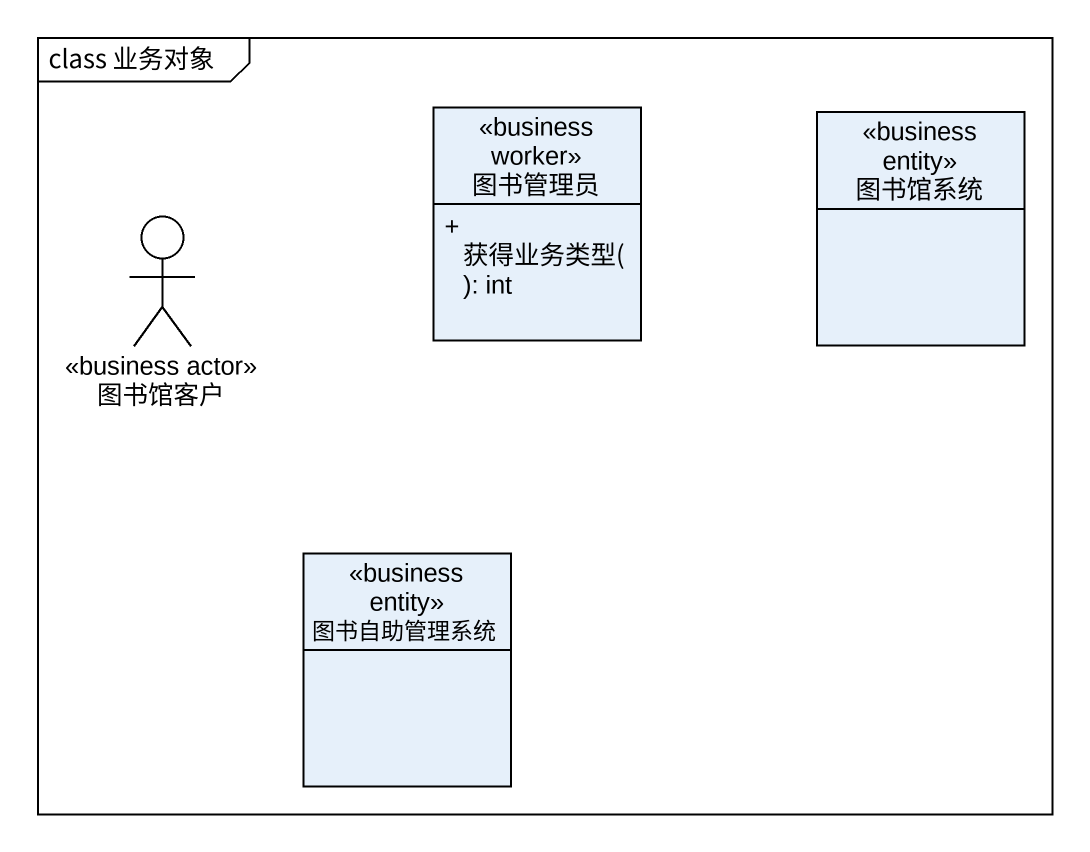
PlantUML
@startuml
mainframe class 业务对象
allowmixing
hide circle
hide empty members
skinparam classAttributeIconSize 0
class 图书管理员 <<business worker>> {
  + 获得业务类型(): int
}
class 图书馆系统 <<business entity>>
actor 图书馆客户 <<business actor>>
class 图书自助管理系统 <<business entity>>
@enduml
